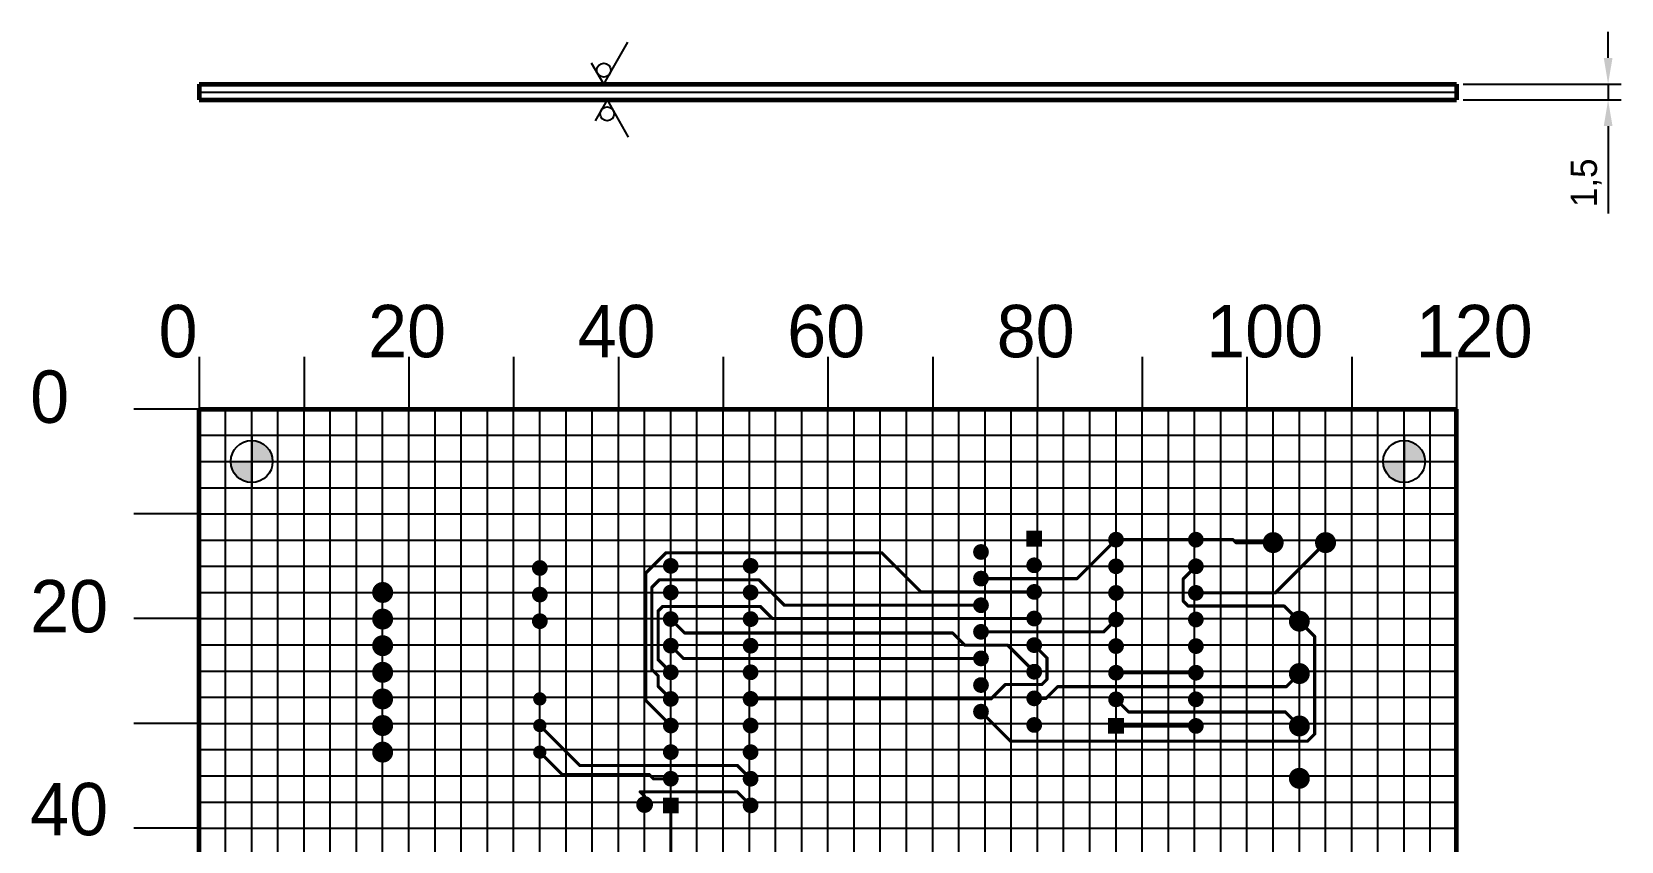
# Model space of a CAD drawing. Header units: millimetres. Extents: x -576 to 507, y -350 to 602.
# Drawn here: x -569.8 to -418.1, y 86.8 to 164 of the extents above; entities that cross this region are included whole.
import ezdxf

# ---------------------------------------------------------------- set-up
doc = ezdxf.new("R2010")
doc.units = ezdxf.units.MM
doc.dimstyles.new('ISO-25', dxfattribs={"dimtxt": 2.5, "dimasz": 2.5, "dimexe": 1.25, "dimexo": 0.625, "dimtad": 1, "dimtxsty": 'Standard', "dimcen": 2.5, "dimadec": 0, "dimazin": 0, "dimtfac": 1, "dimtmove": 0, "dimatfit": 3, "dimfxl": 1, "dimarcsym": 0})

# ---------------------------------------------------------------- blocks, each defined once
blk = doc.blocks.new('*D6')
at = {"color": 0, "lineweight": -2, "transparency": 16777216}
for p, q in [((-419.38, 161.53), (-419.38, 164.03)), ((-433.22, 159.03), (-418.13, 159.03)), ((-419.38, 159.03), (-419.38, 157.53)), ((-433.22, 157.53), (-418.13, 157.53)), ((-419.38, 155.03), (-419.38, 146.69))]:
    blk.add_line(p, q, dxfattribs=at)
at = {"color": 0, "transparency": 16777216}
for points in [[(-419.79, 161.53), (-418.96, 161.53), (-419.38, 159.03)], [(-419.79, 155.03), (-418.96, 155.03), (-419.38, 157.53)]]:
    blk.add_solid(points, dxfattribs=at)
at = {"layer": 'Defpoints', "color": 0, "transparency": 16777216}
for p in [(-433.85, 159.03), (-433.85, 157.53), (-419.38, 157.53)]:
    blk.add_point(p, dxfattribs=at)
at = {"color": 0, "transparency": 16777216, "insert": (-421.46, 149.61), "char_height": 2.5, "attachment_point": 5, "rotation": 90}
blk.add_mtext('1,5', dxfattribs=at)

msp = doc.modelspace()

# ---------------------------------------------------------------- hatches: boundary and pattern name
h = msp.add_hatch(color=256)
h.dxf.hatch_style = 1
h.paths.add_polyline_path([(-548.849, 125.009), (-548.849, 123.009), (-546.849, 123.009, 0.4142136)])
h.paths.add_polyline_path([(-548.849, 123.009), (-550.849, 123.009, 0.4142136), (-548.849, 121.009)])
h = msp.add_hatch(color=256)
h.dxf.hatch_style = 1
h.paths.add_polyline_path([(-438.849, 125.009), (-438.849, 123.009), (-436.849, 123.009, 0.4142136)])
h.paths.add_polyline_path([(-438.849, 123.009), (-440.849, 123.009, 0.4142136), (-438.849, 121.009)])

# ---------------------------------------------------------------- linework, layer by layer
at = {"linetype": 'Continuous'}
for p, q in [((-515.247, 159.028), (-512.94, 163.023)), ((-515.247, 159.028), (-516.402, 161.028)), ((-515.247, 159.028), (-514.092, 161.028)), ((-514.915, 157.528), (-516.07, 155.528))]:
    msp.add_line(p, q, dxfattribs=at)
at = {"lineweight": 60}
for p, q in [((-553.849, 159.028), (-433.849, 159.028)), ((-553.849, 159.028), (-553.849, 157.528)), ((-433.849, 159.028), (-433.849, 157.528)), ((-553.849, 157.528), (-433.849, 157.528)), ((-553.849, 8.009), (-553.849, 128.009)), ((-553.849, 128.009), (-433.849, 128.009)), ((-433.849, 8.009), (-433.849, 128.009))]:
    msp.add_line(p, q, dxfattribs=at)
for p, q in [((-553.849, 158.278), (-433.849, 158.278)), ((-514.915, 157.528), (-512.929, 153.963)), ((-553.849, 133.009), (-553.849, 128.009)), ((-543.849, 133.009), (-543.849, 128.009)), ((-533.849, 133.009), (-533.849, 128.009)), ((-523.849, 133.009), (-523.849, 128.009)), ((-513.849, 133.009), (-513.849, 128.009)), ((-503.849, 133.009), (-503.849, 128.009)), ((-493.849, 133.009), (-493.849, 128.009)), ((-483.849, 133.009), (-483.849, 128.009)), ((-473.849, 133.009), (-473.849, 128.009)), ((-463.849, 133.009), (-463.849, 128.009)), ((-453.849, 133.009), (-453.849, 128.009)), ((-443.849, 133.009), (-443.849, 128.009)), ((-433.849, 133.009), (-433.849, 128.009)), ((-553.849, 128.009), (-560.099, 128.009)), ((-551.349, 8.009), (-551.349, 128.009)), ((-548.849, 8.009), (-548.849, 128.009)), ((-546.349, 8.009), (-546.349, 128.009)), ((-546.349, 8.009), (-546.349, 128.009)), ((-546.349, 8.009), (-546.349, 128.009)), ((-546.349, 8.009), (-546.349, 128.009)), ((-543.849, 8.009), (-543.849, 128.009)), ((-541.349, 8.009), (-541.349, 128.009)), ((-541.349, 8.009), (-541.349, 128.009)), ((-541.349, 8.009), (-541.349, 128.009)), ((-541.349, 8.009), (-541.349, 128.009)), ((-538.849, 8.009), (-538.849, 128.009)), ((-536.349, 8.009), (-536.349, 128.009)), ((-536.349, 8.009), (-536.349, 128.009)), ((-536.349, 8.009), (-536.349, 128.009)), ((-536.349, 8.009), (-536.349, 128.009)), ((-533.849, 8.009), (-533.849, 128.009)), ((-531.349, 8.009), (-531.349, 128.009)), ((-531.349, 8.009), (-531.349, 128.009)), ((-531.349, 8.009), (-531.349, 128.009)), ((-531.349, 8.009), (-531.349, 128.009)), ((-528.849, 8.009), (-528.849, 128.009)), ((-526.349, 8.009), (-526.349, 128.009)), ((-526.349, 8.009), (-526.349, 128.009)), ((-526.349, 8.009), (-526.349, 128.009)), ((-526.349, 8.009), (-526.349, 128.009)), ((-523.849, 8.009), (-523.849, 128.009)), ((-521.349, 8.009), (-521.349, 128.009)), ((-521.349, 8.009), (-521.349, 128.009)), ((-521.349, 8.009), (-521.349, 128.009)), ((-521.349, 8.009), (-521.349, 128.009)), ((-518.849, 8.009), (-518.849, 128.009)), ((-518.849, 8.009), (-518.849, 128.009)), ((-516.349, 8.009), (-516.349, 128.009)), ((-516.349, 8.009), (-516.349, 128.009)), ((-516.349, 8.009), (-516.349, 128.009)), ((-516.349, 8.009), (-516.349, 128.009)), ((-516.349, 8.009), (-516.349, 128.009)), ((-516.349, 8.009), (-516.349, 128.009)), ((-516.349, 8.009), (-516.349, 128.009)), ((-516.349, 8.009), (-516.349, 128.009)), ((-513.849, 8.009), (-513.849, 128.009)), ((-511.349, 8.009), (-511.349, 128.009)), ((-511.349, 8.009), (-511.349, 128.009)), ((-511.349, 8.009), (-511.349, 128.009)), ((-511.349, 8.009), (-511.349, 128.009)), ((-508.849, 8.009), (-508.849, 128.009)), ((-506.349, 8.009), (-506.349, 128.009)), ((-506.349, 8.009), (-506.349, 128.009)), ((-506.349, 8.009), (-506.349, 128.009)), ((-506.349, 8.009), (-506.349, 128.009)), ((-503.849, 8.009), (-503.849, 128.009)), ((-501.349, 8.009), (-501.349, 128.009)), ((-501.349, 8.009), (-501.349, 128.009)), ((-501.349, 8.009), (-501.349, 128.009)), ((-501.349, 8.009), (-501.349, 128.009)), ((-498.849, 8.009), (-498.849, 128.009)), ((-496.349, 8.009), (-496.349, 128.009)), ((-496.349, 8.009), (-496.349, 128.009)), ((-496.349, 8.009), (-496.349, 128.009)), ((-496.349, 8.009), (-496.349, 128.009)), ((-493.849, 8.009), (-493.849, 128.009)), ((-493.849, 8.009), (-493.849, 128.009)), ((-491.349, 8.009), (-491.349, 128.009)), ((-491.349, 8.009), (-491.349, 128.009)), ((-491.349, 8.009), (-491.349, 128.009)), ((-491.349, 8.009), (-491.349, 128.009)), ((-491.349, 8.009), (-491.349, 128.009)), ((-491.349, 8.009), (-491.349, 128.009)), ((-491.349, 8.009), (-491.349, 128.009)), ((-491.349, 8.009), (-491.349, 128.009)), ((-488.849, 8.009), (-488.849, 128.009)), ((-486.349, 8.009), (-486.349, 128.009)), ((-486.349, 8.009), (-486.349, 128.009)), ((-486.349, 8.009), (-486.349, 128.009)), ((-486.349, 8.009), (-486.349, 128.009)), ((-483.849, 8.009), (-483.849, 128.009)), ((-481.349, 8.009), (-481.349, 128.009)), ((-481.349, 8.009), (-481.349, 128.009)), ((-481.349, 8.009), (-481.349, 128.009)), ((-481.349, 8.009), (-481.349, 128.009)), ((-478.849, 8.009), (-478.849, 128.009)), ((-476.349, 8.009), (-476.349, 128.009)), ((-476.349, 8.009), (-476.349, 128.009)), ((-476.349, 8.009), (-476.349, 128.009)), ((-476.349, 8.009), (-476.349, 128.009)), ((-473.849, 8.009), (-473.849, 128.009)), ((-471.349, 8.009), (-471.349, 128.009)), ((-471.349, 8.009), (-471.349, 128.009)), ((-471.349, 8.009), (-471.349, 128.009)), ((-471.349, 8.009), (-471.349, 128.009)), ((-468.849, 8.009), (-468.849, 128.009)), ((-468.849, 8.009), (-468.849, 128.009)), ((-466.349, 8.009), (-466.349, 128.009)), ((-466.349, 8.009), (-466.349, 128.009)), ((-466.349, 8.009), (-466.349, 128.009)), ((-466.349, 8.009), (-466.349, 128.009)), ((-466.349, 8.009), (-466.349, 128.009)), ((-466.349, 8.009), (-466.349, 128.009)), ((-466.349, 8.009), (-466.349, 128.009)), ((-466.349, 8.009), (-466.349, 128.009)), ((-463.849, 8.009), (-463.849, 128.009)), ((-461.349, 8.009), (-461.349, 128.009)), ((-461.349, 8.009), (-461.349, 128.009)), ((-461.349, 8.009), (-461.349, 128.009)), ((-461.349, 8.009), (-461.349, 128.009)), ((-458.849, 8.009), (-458.849, 128.009)), ((-456.349, 8.009), (-456.349, 128.009)), ((-456.349, 8.009), (-456.349, 128.009)), ((-456.349, 8.009), (-456.349, 128.009)), ((-456.349, 8.009), (-456.349, 128.009)), ((-453.849, 8.009), (-453.849, 128.009)), ((-451.349, 8.009), (-451.349, 128.009)), ((-451.349, 8.009), (-451.349, 128.009)), ((-451.349, 8.009), (-451.349, 128.009)), ((-451.349, 8.009), (-451.349, 128.009)), ((-448.849, 8.009), (-448.849, 128.009)), ((-446.349, 8.009), (-446.349, 128.009)), ((-446.349, 8.009), (-446.349, 128.009)), ((-446.349, 8.009), (-446.349, 128.009)), ((-446.349, 8.009), (-446.349, 128.009)), ((-443.849, 8.009), (-443.849, 128.009)), ((-443.849, 8.009), (-443.849, 128.009)), ((-441.349, 8.009), (-441.349, 128.009)), ((-441.349, 8.009), (-441.349, 128.009)), ((-441.349, 8.009), (-441.349, 128.009)), ((-441.349, 8.009), (-441.349, 128.009)), ((-441.349, 8.009), (-441.349, 128.009)), ((-441.349, 8.009), (-441.349, 128.009)), ((-441.349, 8.009), (-441.349, 128.009)), ((-441.349, 8.009), (-441.349, 128.009)), ((-438.849, 8.009), (-438.849, 128.009)), ((-436.349, 8.009), (-436.349, 128.009)), ((-436.349, 8.009), (-436.349, 128.009)), ((-436.349, 8.009), (-436.349, 128.009)), ((-436.349, 8.009), (-436.349, 128.009)), ((-553.849, 125.509), (-433.849, 125.509)), ((-548.849, 125.509), (-548.849, 120.509)), ((-548.849, 125.509), (-548.849, 120.509)), ((-438.849, 125.509), (-438.849, 120.509)), ((-438.849, 125.509), (-438.849, 120.509)), ((-553.849, 123.009), (-433.849, 123.009)), ((-551.349, 123.009), (-546.349, 123.009)), ((-548.849, 123.009), (-433.849, 123.009)), ((-441.349, 123.009), (-436.349, 123.009)), ((-553.849, 120.509), (-433.849, 120.509)), ((-553.849, 118.009), (-560.099, 118.009)), ((-553.849, 118.009), (-433.849, 118.009)), ((-553.849, 115.509), (-433.849, 115.509)), ((-553.849, 113.009), (-433.849, 113.009)), ((-553.849, 110.509), (-433.849, 110.509)), ((-553.849, 108.009), (-560.099, 108.009)), ((-553.849, 108.009), (-433.849, 108.009)), ((-548.849, 108.009), (-433.849, 108.009)), ((-553.849, 105.509), (-433.849, 105.509)), ((-553.849, 103.009), (-433.849, 103.009)), ((-553.849, 100.509), (-433.849, 100.509)), ((-553.849, 98.009), (-560.099, 98.009)), ((-553.849, 98.009), (-433.849, 98.009)), ((-553.849, 95.509), (-433.849, 95.509)), ((-553.849, 93.009), (-433.849, 93.009)), ((-548.849, 93.009), (-433.849, 93.009)), ((-553.849, 90.509), (-433.849, 90.509)), ((-553.849, 88.009), (-560.099, 88.009)), ((-553.849, 88.009), (-433.849, 88.009))]:
    msp.add_line(p, q)
at = {"const_width": 0.3}
for points in [[(-470.065, 111.833), (-466.349, 115.549)], [(-466.349, 115.549), (-458.729, 115.549)], [(-458.729, 115.549), (-455.182, 115.549)], [(-455.182, 115.549), (-454.902, 115.269)], [(-454.902, 115.269), (-451.349, 115.269)], [(-451.149, 110.469), (-446.349, 115.269)], [(-511.249, 112.352), (-509.309, 114.292)], [(-509.309, 114.292), (-488.71, 114.292)], [(-488.71, 114.292), (-484.981, 110.563)], [(-511.249, 112.352), (-511.249, 100.209)], [(-459.931, 111.807), (-458.729, 113.009)], [(-510.649, 111.004), (-509.944, 111.709)], [(-510.649, 111.004), (-510.649, 103.147)], [(-509.944, 111.709), (-500.419, 111.709)], [(-500.419, 111.709), (-498.003, 109.293)], [(-479.237, 111.833), (-470.065, 111.833)], [(-459.931, 111.807), (-459.931, 109.682)], [(-510.049, 108.747), (-509.627, 109.169)], [(-509.627, 109.169), (-500.295, 109.169)], [(-500.295, 109.169), (-499.149, 108.023)], [(-498.003, 109.293), (-479.237, 109.293)], [(-484.981, 110.563), (-474.157, 110.563)], [(-459.931, 109.682), (-459.462, 109.212)], [(-459.462, 109.212), (-450.291, 109.212)], [(-458.729, 110.469), (-451.149, 110.469)], [(-450.291, 109.212), (-448.849, 107.769)], [(-510.049, 108.747), (-510.049, 104.089)], [(-508.849, 107.969), (-507.526, 106.646)], [(-499.149, 108.023), (-474.157, 108.023)], [(-467.525, 106.753), (-466.349, 107.929)], [(-448.849, 107.769), (-447.384, 106.304)], [(-507.526, 106.646), (-481.953, 106.646)], [(-481.953, 106.646), (-480.785, 105.478)], [(-479.237, 106.753), (-467.525, 106.753)], [(-447.384, 106.304), (-447.384, 96.994)], [(-508.849, 105.429), (-507.633, 104.213)], [(-480.785, 105.478), (-476.692, 105.478)], [(-476.692, 105.478), (-474.157, 102.943)], [(-474.157, 105.483), (-472.936, 104.262)], [(-510.649, 103.147), (-510.049, 102.547)], [(-510.049, 104.089), (-508.849, 102.889)], [(-507.633, 104.213), (-479.237, 104.213)], [(-472.936, 104.262), (-472.936, 102.227)], [(-510.049, 102.547), (-510.049, 101.549)], [(-510.049, 101.549), (-508.849, 100.349)], [(-478.293, 100.349), (-476.924, 101.719)], [(-476.924, 101.719), (-473.444, 101.719)], [(-473.444, 101.719), (-472.936, 102.227)], [(-473.027, 100.403), (-471.915, 101.516)], [(-471.915, 101.516), (-450.103, 101.516)], [(-466.349, 102.849), (-458.729, 102.849)], [(-450.103, 101.516), (-448.849, 102.769)], [(-511.249, 100.209), (-508.849, 97.809)], [(-501.229, 100.349), (-478.293, 100.349)], [(-474.157, 100.403), (-473.027, 100.403)], [(-466.349, 100.309), (-465.142, 99.103)], [(-479.237, 99.133), (-476.412, 96.309)], [(-465.142, 99.103), (-450.182, 99.103)], [(-450.182, 99.103), (-448.849, 97.769)], [(-521.349, 97.809), (-517.537, 93.997)], [(-466.349, 97.769), (-458.729, 97.769)], [(-448.07, 96.309), (-447.384, 96.994)], [(-476.412, 96.309), (-448.07, 96.309)], [(-521.349, 95.269), (-519.207, 93.127)], [(-517.537, 93.997), (-502.497, 93.997)], [(-502.497, 93.997), (-501.229, 92.729)], [(-519.207, 93.127), (-510.91, 93.127)], [(-510.91, 93.127), (-510.511, 92.729)], [(-510.511, 92.729), (-508.849, 92.729)], [(-511.773, 91.483), (-511.349, 91.059)], [(-511.773, 91.483), (-502.522, 91.483)], [(-511.349, 91.059), (-511.349, 90.269)], [(-502.522, 91.483), (-501.229, 90.189)], [(-508.849, 90.189), (-508.849, 85.237)]]:
    msp.add_lwpolyline(points, dxfattribs=at)
for points, const_width in [([(-466.724, 115.549, -1), (-465.974, 115.549, -1)], 0.75), ([(-466.424, 115.549, -1), (-466.274, 115.549, -1)], 0.15), ([(-466.424, 115.549, -1), (-466.274, 115.549, -1)], 0.15), ([(-459.104, 115.549, -1), (-458.354, 115.549, -1)], 0.75), ([(-458.804, 115.549, -1), (-458.654, 115.549, -1)], 0.15), ([(-458.804, 115.549, -1), (-458.654, 115.549, -1)], 0.15), ([(-455.257, 115.549, -1), (-455.107, 115.549, -1)], 0.15), ([(-455.257, 115.549, -1), (-455.107, 115.549, -1)], 0.15), ([(-454.977, 115.269, -1), (-454.827, 115.269, -1)], 0.15), ([(-454.977, 115.269, -1), (-454.827, 115.269, -1)], 0.15), ([(-451.849, 115.269, -1), (-450.849, 115.269, -1)], 1), ([(-451.424, 115.269, -1), (-451.274, 115.269, -1)], 0.15), ([(-446.849, 115.269, -1), (-445.849, 115.269, -1)], 1), ([(-446.424, 115.269, -1), (-446.274, 115.269, -1)], 0.15), ([(-509.224, 113.049, -1), (-508.474, 113.049, -1)], 0.75), ([(-509.384, 114.292, -1), (-509.234, 114.292, -1)], 0.15), ([(-509.384, 114.292, -1), (-509.234, 114.292, -1)], 0.15), ([(-501.604, 113.049, -1), (-500.854, 113.049, -1)], 0.75), ([(-488.785, 114.292, -1), (-488.635, 114.292, -1)], 0.15), ([(-488.785, 114.292, -1), (-488.635, 114.292, -1)], 0.15), ([(-479.612, 114.373, -1), (-478.862, 114.373, -1)], 0.75), ([(-474.532, 113.103, -1), (-473.782, 113.103, -1)], 0.75), ([(-521.724, 112.849, -1), (-520.974, 112.849, -1)], 0.75), ([(-511.324, 112.352, -1), (-511.174, 112.352, -1)], 0.15), ([(-511.324, 112.352, -1), (-511.174, 112.352, -1)], 0.15), ([(-479.612, 111.833, -1), (-478.862, 111.833, -1)], 0.75), ([(-466.724, 113.009, -1), (-465.974, 113.009, -1)], 0.75), ([(-459.104, 113.009, -1), (-458.354, 113.009, -1)], 0.75), ([(-458.804, 113.009, -1), (-458.654, 113.009, -1)], 0.15), ([(-536.849, 110.509, -1), (-535.849, 110.509, -1)], 1), ([(-521.724, 110.309, -1), (-520.974, 110.309, -1)], 0.75), ([(-510.724, 111.004, -1), (-510.574, 111.004, -1)], 0.15), ([(-510.724, 111.004, -1), (-510.574, 111.004, -1)], 0.15), ([(-510.019, 111.709, -1), (-509.869, 111.709, -1)], 0.15), ([(-510.019, 111.709, -1), (-509.869, 111.709, -1)], 0.15), ([(-509.224, 110.509, -1), (-508.474, 110.509, -1)], 0.75), ([(-501.604, 110.509, -1), (-500.854, 110.509, -1)], 0.75), ([(-500.494, 111.709, -1), (-500.344, 111.709, -1)], 0.15), ([(-500.494, 111.709, -1), (-500.344, 111.709, -1)], 0.15), ([(-479.312, 111.833, -1), (-479.162, 111.833, -1)], 0.15), ([(-474.532, 110.563, -1), (-473.782, 110.563, -1)], 0.75), ([(-470.14, 111.833, -1), (-469.99, 111.833, -1)], 0.15), ([(-470.14, 111.833, -1), (-469.99, 111.833, -1)], 0.15), ([(-466.724, 110.469, -1), (-465.974, 110.469, -1)], 0.75), ([(-460.006, 111.807, -1), (-459.856, 111.807, -1)], 0.15), ([(-460.006, 111.807, -1), (-459.856, 111.807, -1)], 0.15), ([(-459.104, 110.469, -1), (-458.354, 110.469, -1)], 0.75), ([(-509.702, 109.169, -1), (-509.552, 109.169, -1)], 0.15), ([(-509.702, 109.169, -1), (-509.552, 109.169, -1)], 0.15), ([(-500.37, 109.169, -1), (-500.22, 109.169, -1)], 0.15), ([(-500.37, 109.169, -1), (-500.22, 109.169, -1)], 0.15), ([(-498.078, 109.293, -1), (-497.928, 109.293, -1)], 0.15), ([(-498.078, 109.293, -1), (-497.928, 109.293, -1)], 0.15), ([(-485.056, 110.563, -1), (-484.906, 110.563, -1)], 0.15), ([(-485.056, 110.563, -1), (-484.906, 110.563, -1)], 0.15), ([(-479.612, 109.293, -1), (-478.862, 109.293, -1)], 0.75), ([(-479.312, 109.293, -1), (-479.162, 109.293, -1)], 0.15), ([(-474.232, 110.563, -1), (-474.082, 110.563, -1)], 0.15), ([(-460.006, 109.682, -1), (-459.856, 109.682, -1)], 0.15), ([(-460.006, 109.682, -1), (-459.856, 109.682, -1)], 0.15), ([(-459.537, 109.212, -1), (-459.387, 109.212, -1)], 0.15), ([(-459.537, 109.212, -1), (-459.387, 109.212, -1)], 0.15), ([(-458.804, 110.469, -1), (-458.654, 110.469, -1)], 0.15), ([(-451.224, 110.469, -1), (-451.074, 110.469, -1)], 0.15), ([(-451.224, 110.469, -1), (-451.074, 110.469, -1)], 0.15), ([(-450.366, 109.212, -1), (-450.216, 109.212, -1)], 0.15), ([(-450.366, 109.212, -1), (-450.216, 109.212, -1)], 0.15), ([(-536.849, 107.969, -1), (-535.849, 107.969, -1)], 1), ([(-521.724, 107.769, -1), (-520.974, 107.769, -1)], 0.75), ([(-510.124, 108.747, -1), (-509.974, 108.747, -1)], 0.15), ([(-510.124, 108.747, -1), (-509.974, 108.747, -1)], 0.15), ([(-509.224, 107.969, -1), (-508.474, 107.969, -1)], 0.75), ([(-508.924, 107.969, -1), (-508.774, 107.969, -1)], 0.15), ([(-501.604, 107.969, -1), (-500.854, 107.969, -1)], 0.75), ([(-499.224, 108.023, -1), (-499.074, 108.023, -1)], 0.15), ([(-499.224, 108.023, -1), (-499.074, 108.023, -1)], 0.15), ([(-474.532, 108.023, -1), (-473.782, 108.023, -1)], 0.75), ([(-474.232, 108.023, -1), (-474.082, 108.023, -1)], 0.15), ([(-466.724, 107.929, -1), (-465.974, 107.929, -1)], 0.75), ([(-466.424, 107.929, -1), (-466.274, 107.929, -1)], 0.15), ([(-459.104, 107.929, -1), (-458.354, 107.929, -1)], 0.75), ([(-449.349, 107.769, -1), (-448.349, 107.769, -1)], 1), ([(-448.924, 107.769, -1), (-448.774, 107.769, -1)], 0.15), ([(-448.924, 107.769, -1), (-448.774, 107.769, -1)], 0.15), ([(-536.849, 105.429, -1), (-535.849, 105.429, -1)], 1), ([(-507.601, 106.646, -1), (-507.451, 106.646, -1)], 0.15), ([(-507.601, 106.646, -1), (-507.451, 106.646, -1)], 0.15), ([(-482.028, 106.646, -1), (-481.878, 106.646, -1)], 0.15), ([(-482.028, 106.646, -1), (-481.878, 106.646, -1)], 0.15), ([(-479.612, 106.753, -1), (-478.862, 106.753, -1)], 0.75), ([(-479.312, 106.753, -1), (-479.162, 106.753, -1)], 0.15), ([(-474.532, 105.483, -1), (-473.782, 105.483, -1)], 0.75), ([(-467.6, 106.753, -1), (-467.45, 106.753, -1)], 0.15), ([(-467.6, 106.753, -1), (-467.45, 106.753, -1)], 0.15), ([(-447.459, 106.304, -1), (-447.309, 106.304, -1)], 0.15), ([(-447.459, 106.304, -1), (-447.309, 106.304, -1)], 0.15), ([(-509.224, 105.429, -1), (-508.474, 105.429, -1)], 0.75), ([(-508.924, 105.429, -1), (-508.774, 105.429, -1)], 0.15), ([(-501.604, 105.429, -1), (-500.854, 105.429, -1)], 0.75), ([(-480.86, 105.478, -1), (-480.71, 105.478, -1)], 0.15), ([(-480.86, 105.478, -1), (-480.71, 105.478, -1)], 0.15), ([(-479.612, 104.213, -1), (-478.862, 104.213, -1)], 0.75), ([(-476.767, 105.478, -1), (-476.617, 105.478, -1)], 0.15), ([(-476.767, 105.478, -1), (-476.617, 105.478, -1)], 0.15), ([(-474.232, 105.483, -1), (-474.082, 105.483, -1)], 0.15), ([(-466.724, 105.389, -1), (-465.974, 105.389, -1)], 0.75), ([(-459.104, 105.389, -1), (-458.354, 105.389, -1)], 0.75), ([(-536.849, 102.889, -1), (-535.849, 102.889, -1)], 1), ([(-510.724, 103.147, -1), (-510.574, 103.147, -1)], 0.15), ([(-510.724, 103.147, -1), (-510.574, 103.147, -1)], 0.15), ([(-510.124, 104.089, -1), (-509.974, 104.089, -1)], 0.15), ([(-510.124, 104.089, -1), (-509.974, 104.089, -1)], 0.15), ([(-509.224, 102.889, -1), (-508.474, 102.889, -1)], 0.75), ([(-507.708, 104.213, -1), (-507.558, 104.213, -1)], 0.15), ([(-507.708, 104.213, -1), (-507.558, 104.213, -1)], 0.15), ([(-501.604, 102.889, -1), (-500.854, 102.889, -1)], 0.75), ([(-479.312, 104.213, -1), (-479.162, 104.213, -1)], 0.15), ([(-474.532, 102.943, -1), (-473.782, 102.943, -1)], 0.75), ([(-473.011, 104.262, -1), (-472.861, 104.262, -1)], 0.15), ([(-473.011, 104.262, -1), (-472.861, 104.262, -1)], 0.15), ([(-466.724, 102.849, -1), (-465.974, 102.849, -1)], 0.75), ([(-459.104, 102.849, -1), (-458.354, 102.849, -1)], 0.75), ([(-449.349, 102.769, -1), (-448.349, 102.769, -1)], 1), ([(-510.124, 102.547, -1), (-509.974, 102.547, -1)], 0.15), ([(-510.124, 102.547, -1), (-509.974, 102.547, -1)], 0.15), ([(-510.124, 101.549, -1), (-509.974, 101.549, -1)], 0.15), ([(-510.124, 101.549, -1), (-509.974, 101.549, -1)], 0.15), ([(-508.924, 102.889, -1), (-508.774, 102.889, -1)], 0.15), ([(-479.612, 101.673, -1), (-478.862, 101.673, -1)], 0.75), ([(-476.999, 101.719, -1), (-476.849, 101.719, -1)], 0.15), ([(-476.999, 101.719, -1), (-476.849, 101.719, -1)], 0.15), ([(-474.232, 102.943, -1), (-474.082, 102.943, -1)], 0.15), ([(-473.519, 101.719, -1), (-473.369, 101.719, -1)], 0.15), ([(-473.519, 101.719, -1), (-473.369, 101.719, -1)], 0.15), ([(-473.011, 102.227, -1), (-472.861, 102.227, -1)], 0.15), ([(-473.011, 102.227, -1), (-472.861, 102.227, -1)], 0.15), ([(-471.99, 101.516, -1), (-471.84, 101.516, -1)], 0.15), ([(-471.99, 101.516, -1), (-471.84, 101.516, -1)], 0.15), ([(-466.424, 102.849, -1), (-466.274, 102.849, -1)], 0.15), ([(-458.804, 102.849, -1), (-458.654, 102.849, -1)], 0.15), ([(-450.178, 101.516, -1), (-450.028, 101.516, -1)], 0.15), ([(-450.178, 101.516, -1), (-450.028, 101.516, -1)], 0.15), ([(-448.924, 102.769, -1), (-448.774, 102.769, -1)], 0.15), ([(-536.849, 100.349, -1), (-535.849, 100.349, -1)], 1), ([(-521.667, 100.349, -1), (-521.032, 100.349, -1)], 0.635), ([(-511.324, 100.209, -1), (-511.174, 100.209, -1)], 0.15), ([(-511.324, 100.209, -1), (-511.174, 100.209, -1)], 0.15), ([(-509.224, 100.349, -1), (-508.474, 100.349, -1)], 0.75), ([(-508.924, 100.349, -1), (-508.774, 100.349, -1)], 0.15), ([(-501.604, 100.349, -1), (-500.854, 100.349, -1)], 0.75), ([(-501.304, 100.349, -1), (-501.154, 100.349, -1)], 0.15), ([(-478.368, 100.349, -1), (-478.218, 100.349, -1)], 0.15), ([(-478.368, 100.349, -1), (-478.218, 100.349, -1)], 0.15), ([(-474.532, 100.403, -1), (-473.782, 100.403, -1)], 0.75), ([(-474.232, 100.403, -1), (-474.082, 100.403, -1)], 0.15), ([(-473.102, 100.403, -1), (-472.952, 100.403, -1)], 0.15), ([(-473.102, 100.403, -1), (-472.952, 100.403, -1)], 0.15), ([(-466.724, 100.309, -1), (-465.974, 100.309, -1)], 0.75), ([(-466.424, 100.309, -1), (-466.274, 100.309, -1)], 0.15), ([(-459.104, 100.309, -1), (-458.354, 100.309, -1)], 0.75), ([(-536.849, 97.809, -1), (-535.849, 97.809, -1)], 1), ([(-479.612, 99.133, -1), (-478.862, 99.133, -1)], 0.75), ([(-479.312, 99.133, -1), (-479.162, 99.133, -1)], 0.15), ([(-465.217, 99.103, -1), (-465.067, 99.103, -1)], 0.15), ([(-465.217, 99.103, -1), (-465.067, 99.103, -1)], 0.15), ([(-450.257, 99.103, -1), (-450.107, 99.103, -1)], 0.15), ([(-450.257, 99.103, -1), (-450.107, 99.103, -1)], 0.15), ([(-449.349, 97.769, -1), (-448.349, 97.769, -1)], 1), ([(-521.667, 97.809, -1), (-521.032, 97.809, -1)], 0.635), ([(-521.424, 97.809, -1), (-521.274, 97.809, -1)], 0.15), ([(-509.224, 97.809, -1), (-508.474, 97.809, -1)], 0.75), ([(-508.924, 97.809, -1), (-508.774, 97.809, -1)], 0.15), ([(-501.604, 97.809, -1), (-500.854, 97.809, -1)], 0.75), ([(-474.532, 97.863, -1), (-473.782, 97.863, -1)], 0.75), ([(-466.424, 97.769, -1), (-466.274, 97.769, -1)], 0.15), ([(-459.104, 97.769, -1), (-458.354, 97.769, -1)], 0.75), ([(-458.804, 97.769, -1), (-458.654, 97.769, -1)], 0.15), ([(-448.924, 97.769, -1), (-448.774, 97.769, -1)], 0.15), ([(-447.459, 96.994, -1), (-447.309, 96.994, -1)], 0.15), ([(-447.459, 96.994, -1), (-447.309, 96.994, -1)], 0.15), ([(-536.849, 95.269, -1), (-535.849, 95.269, -1)], 1), ([(-521.667, 95.269, -1), (-521.032, 95.269, -1)], 0.635), ([(-509.224, 95.269, -1), (-508.474, 95.269, -1)], 0.75), ([(-501.604, 95.269, -1), (-500.854, 95.269, -1)], 0.75), ([(-476.487, 96.309, -1), (-476.337, 96.309, -1)], 0.15), ([(-476.487, 96.309, -1), (-476.337, 96.309, -1)], 0.15), ([(-448.145, 96.309, -1), (-447.995, 96.309, -1)], 0.15), ([(-448.145, 96.309, -1), (-447.995, 96.309, -1)], 0.15), ([(-521.424, 95.269, -1), (-521.274, 95.269, -1)], 0.15), ([(-517.612, 93.997, -1), (-517.462, 93.997, -1)], 0.15), ([(-517.612, 93.997, -1), (-517.462, 93.997, -1)], 0.15), ([(-502.572, 93.997, -1), (-502.422, 93.997, -1)], 0.15), ([(-502.572, 93.997, -1), (-502.422, 93.997, -1)], 0.15), ([(-519.282, 93.127, -1), (-519.132, 93.127, -1)], 0.15), ([(-519.282, 93.127, -1), (-519.132, 93.127, -1)], 0.15), ([(-510.985, 93.127, -1), (-510.835, 93.127, -1)], 0.15), ([(-510.985, 93.127, -1), (-510.835, 93.127, -1)], 0.15), ([(-510.586, 92.729, -1), (-510.436, 92.729, -1)], 0.15), ([(-510.586, 92.729, -1), (-510.436, 92.729, -1)], 0.15), ([(-509.224, 92.729, -1), (-508.474, 92.729, -1)], 0.75), ([(-508.924, 92.729, -1), (-508.774, 92.729, -1)], 0.15), ([(-501.604, 92.729, -1), (-500.854, 92.729, -1)], 0.75), ([(-501.304, 92.729, -1), (-501.154, 92.729, -1)], 0.15), ([(-449.349, 92.769, -1), (-448.349, 92.769, -1)], 1), ([(-511.749, 90.269, -1), (-510.949, 90.269, -1)], 0.8), ([(-511.848, 91.483, -1), (-511.698, 91.483, -1)], 0.15), ([(-511.848, 91.483, -1), (-511.698, 91.483, -1)], 0.15), ([(-511.424, 91.059, -1), (-511.274, 91.059, -1)], 0.15), ([(-511.424, 91.059, -1), (-511.274, 91.059, -1)], 0.15), ([(-502.597, 91.483, -1), (-502.447, 91.483, -1)], 0.15), ([(-502.597, 91.483, -1), (-502.447, 91.483, -1)], 0.15), ([(-511.424, 90.269, -1), (-511.274, 90.269, -1)], 0.15), ([(-508.924, 90.189, -1), (-508.774, 90.189, -1)], 0.15), ([(-501.604, 90.189, -1), (-500.854, 90.189, -1)], 0.75), ([(-501.304, 90.189, -1), (-501.154, 90.189, -1)], 0.15)]:
    msp.add_lwpolyline(points, format="xyb", close=True, dxfattribs=dict(const_width=const_width))
at = {"linetype": 'Continuous'}
for centre in [(-515.247, 160.361), (-515.247, 160.361), (-514.915, 156.194), (-514.915, 156.194)]:
    msp.add_circle(centre, 0.667, dxfattribs=at)
for centre in [(-548.849, 123.009), (-438.849, 123.009)]:
    msp.add_circle(centre, 2)
for points in [[(-473.407, 116.393), (-473.407, 114.893), (-474.907, 116.393), (-474.907, 114.893)], [(-467.099, 98.519), (-465.599, 98.519), (-467.099, 97.019), (-465.599, 97.019)], [(-509.599, 90.939), (-508.099, 90.939), (-509.599, 89.439), (-508.099, 89.439)]]:
    msp.add_solid(points)

# ---------------------------------------------------------------- texts
at = {"lineweight": 30}
for s, p in [('0', (-557.737, 132.958)), ('20', (-537.737, 132.958)), ('40', (-517.737, 132.958)), ('60', (-497.737, 132.958)), ('80', (-477.737, 132.958)), ('100', (-457.737, 132.958)), ('120', (-437.737, 132.958)), ('0', (-569.994, 126.7)), ('20', (-569.994, 106.7)), ('40', (-569.994, 87.335))]:
    msp.add_text(s, height=5, dxfattribs=at).set_placement(p)

# ---------------------------------------------------------------- dimensions: what is measured, and where the dimension line sits
dim = msp.add_linear_dim(base=(-419.378, 157.528), p1=(-433.849, 159.028), p2=(-433.849, 157.528), angle=90, dimstyle='ISO-25')
dim.commit()
dim.dimension.update_dxf_attribs({"geometry": '*D6', "text_midpoint": (-421.461, 149.611)})

doc.saveas('drawing.dxf')
